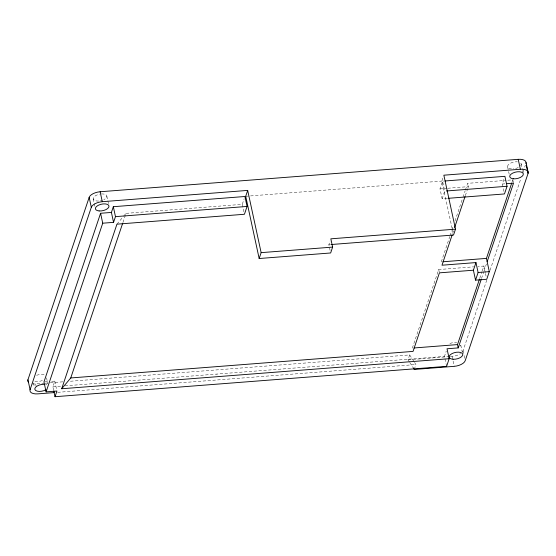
<?xml version="1.0" encoding="UTF-8"?>
<svg xmlns="http://www.w3.org/2000/svg" width="556" height="556" viewBox="0 0 556 556"><rect width="100%" height="100%" fill="white"/><g stroke="black" fill="none" stroke-linecap="round" stroke-linejoin="round"><path stroke-width="0.42" stroke-dasharray="2.78 2.08" d="M53.598 390.097L52.883 386.788L54.787 381.103L50.624 381.43M122.966 222.414L126.004 213.358L242.284 204.337L244.126 198.853M330.111 250.492L328.86 244.703L330.097 241.026M452.084 228.287L441.874 181.075L443.354 176.669M447.33 198.381L442.138 198.784L439.991 188.852L442.569 181.173L444.3 181.041M442.138 198.784L444.717 191.104L442.569 181.173M409.362 361.887L408.021 359.829L409.661 354.93L70.264 381.256M412.337 348.098L438.712 269.542L473.649 266.831M441.276 261.897L449.79 236.529M450.061 235.716L451.715 230.803M451.986 229.982L453.362 225.896M455.01 220.982L462.696 198.075M462.974 197.255L465.17 190.708M465.448 189.888L467.645 183.341L505.995 180.366M452.702 233.298L453.529 230.844M465.337 195.656L467.533 189.109M467.811 188.289L468.36 186.649L467.645 183.341M414.276 369.441L415.916 364.541L414.574 362.484M446.607 366.341L444.459 356.417L446.253 351.065M503.938 191.466L502.332 184.015L504.132 178.643M479.758 278.313L481.955 271.766M482.226 270.946L483.88 266.039L477.91 266.498M511.986 182.292L512.813 179.838L506.85 180.304M481.572 278.347L483.769 271.801M484.047 270.98L486.389 263.996M462.543 351.76A9.647 4.615 -12.2 0 0 463.044 350.787L486.757 280.148M490.065 270.292L520.951 178.288M523.154 171.721L525.357 165.146M116.948 224.158L123.342 216.534M123.87 215.902L126.004 213.358M245.71 196.289L441.874 181.075M439.991 188.852L446.864 188.317M447.726 188.255L468.36 186.649M502.332 184.015L504.911 183.821M328.86 244.703L330.591 244.564M44.793 381.882L49.79 381.492M32.185 383.848A9.647 4.615 -12.2 0 0 35.633 383.939L44.285 383.272M45.154 383.202L49.484 382.869M50.346 382.799L64.204 381.722M52.883 386.788L61.521 386.114M64.983 385.843L444.459 356.417M216.687 374.271L217.062 374.244M408.021 359.829L449.477 356.611M450.339 356.542L452.07 356.41A9.647 4.615 -12.2 0 0 460.556 353.63M57.678 392.327L415.916 364.541M409.661 354.93L414.13 361.796M409.807 362.575L413.379 368.065M521.18 163.937L522.432 169.733M522.612 170.56L523.147 173.041M512.813 179.838L513.529 183.146M507.586 166.772L509.553 175.87M483.88 266.039L485.312 272.655M485.485 273.482L486.382 277.625M452.264 229.128L453.175 233.346M463.044 350.787L465.011 359.892M460.792 345.193L462.585 353.47M438.712 269.542L439.428 272.85M452.07 356.41L454.217 366.341M242.284 204.337L244.251 213.441M106.842 196.157L108.809 205.261M93.227 198.826L94.833 206.269M54.787 381.103L56.754 390.208M46.544 377.878L47.795 383.675M35.633 383.939L36.348 387.254M33.464 382.924L34.18 386.232M101.387 193.954A6.943 3.322 -12.2 0 1 106.731 195.74A6.943 3.322 -12.2 0 1 103.805 199.687M102.207 200.341A6.943 3.322 -12.2 0 1 100.455 200.799M98.683 201.029A6.943 3.322 -12.2 0 1 93.227 198.381A6.943 3.322 -12.2 0 1 99.607 194.183M42.353 380.512A6.943 3.322 -12.2 0 1 34.243 380.957M36.585 375.328A6.943 3.322 -12.2 0 1 44.695 374.883M520.798 163.137A6.943 3.322 -12.2 0 1 520.569 165.764M518.296 167.481A6.943 3.322 -12.2 0 1 513.202 168.878M511.499 168.892A6.943 3.322 -12.2 0 1 508.198 164.944A6.943 3.322 -12.2 0 1 517.268 161.81M460.535 345.262A6.943 3.322 -12.2 0 1 460 346.193M449.901 343.657A6.943 3.322 -12.2 0 1 456.698 342.239M45.529 384.432A6.943 3.322 -12.2 0 1 46.843 384.815"/><path stroke-width="0.83" d="M54.217 392.599L37.773 393.87A9.647 4.615 -12.2 0 1 30.087 389.7L27.939 379.769L89.162 197.38A9.647 4.615 -12.2 0 1 100.143 191.757L518.227 159.329A9.647 4.615 -12.2 0 1 525.913 163.506M30.087 389.7L91.309 207.312L89.162 197.38M449.172 358.703L61.695 388.755L116.948 224.158L244.431 214.268L247.059 206.436L244.911 196.504L113.327 206.707L111.409 212.434L100.58 213.268L43.959 381.944L46.106 391.876L56.934 391.035L55.03 396.713L446.607 366.341L449.172 358.703L447.024 348.772L458.22 347.903L481.294 279.168M46.106 391.876L102.728 223.199L100.58 213.268M102.728 223.199L113.556 222.358L115.474 216.638L113.327 206.707M61.695 388.755L70.751 377.955L122.688 223.234M91.309 207.312A9.647 4.615 -12.2 0 1 102.29 201.689L247.684 190.409L245.71 196.289L259.165 258.519L330.653 252.973L332.62 247.1L330.834 238.823L455.51 229.155L443.848 175.196L520.367 169.26A9.647 4.615 -12.2 0 1 528.061 173.437L465.191 360.719A9.647 4.615 -12.2 0 1 454.217 366.341L414.276 369.441L413.379 368.065M259.165 258.519L261.139 252.646L247.684 190.409M452.153 234.931L441.992 265.212L475.957 262.578L478.104 272.503L475.54 280.148L486.736 279.279L489.308 271.634L486.444 258.394L511.715 183.112M454.627 227.571L465.066 196.47M455.51 229.155L453.536 235.028L331.459 244.501M475.54 280.148L473.392 270.216L475.957 262.578M445.168 180.971L504.904 176.335L507.051 186.267L504.473 193.947L448.199 198.311M458.22 347.903L457.505 344.595L479.48 279.133M487.16 261.709L513.529 183.146L506.634 183.682M115.474 216.638L247.059 206.436M446.447 190.972L507.051 186.267M261.139 252.646L332.62 247.1M442.979 261.765L486.444 258.394M473.392 270.216L439.428 272.85L413.052 351.406L70.751 377.955M478.104 272.503L489.308 271.634M414.046 347.966L457.505 344.595M526.052 162.56L528.2 172.492M526.268 165.16L528.061 173.437M518.227 159.329L520.367 169.26M111.409 212.434L113.556 222.358M100.143 191.757L102.29 201.689M53.772 390.924L55.03 396.713M28.599 382.368A9.647 4.615 -12.2 0 1 27.939 379.769M46.002 389.721A6.943 3.322 -12.2 0 1 34.896 389.547A6.943 3.322 -12.2 0 1 43.952 384.286M453.084 359.252A6.943 3.322 -12.2 0 0 462.759 354.297A6.943 3.322 -12.2 0 0 452.049 353.588A6.943 3.322 -12.2 0 0 453.084 359.252M513.647 178.823A6.943 3.322 -12.2 0 0 523.328 173.868A6.943 3.322 -12.2 0 0 512.618 173.159A6.943 3.322 -12.2 0 0 513.647 178.823M99.142 210.953A6.943 3.322 -12.2 0 0 108.99 206.088A6.943 3.322 -12.2 0 0 98.412 205.227A6.943 3.322 -12.2 0 0 99.142 210.953"/></g></svg>
